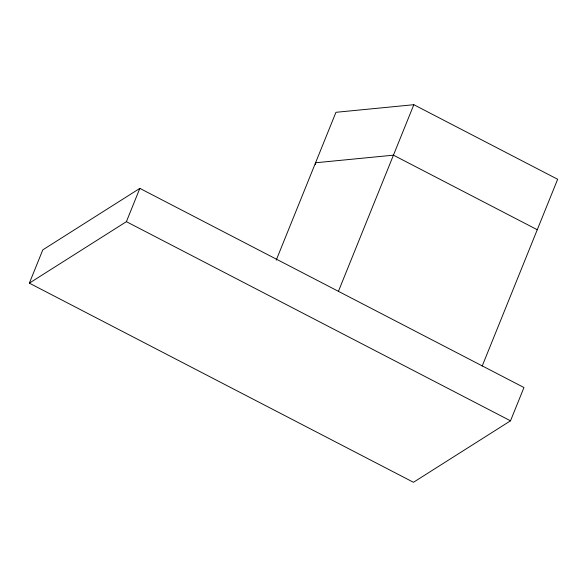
<?xml version="1.0" encoding="UTF-8"?>
<svg xmlns="http://www.w3.org/2000/svg" width="587" height="587" viewBox="0 0 587 587"><rect width="100%" height="100%" fill="white"/><g stroke="black" fill="none" stroke-linecap="round" stroke-linejoin="round"><path stroke-width="0.88" d="M315.344 164.58L315.557 162.775L393.444 155.166L537.259 229.73M29.35 283.147L42.8 249.864L139.845 188.376L523.956 387.523L510.507 420.813L413.461 482.294L29.35 283.147L126.396 221.666L139.845 188.376M276.213 260.166L335.947 112.308L413.828 104.706L557.65 179.27L482.176 366.083M338.354 291.512L413.828 104.706M126.396 221.666L510.507 420.813"/></g></svg>
